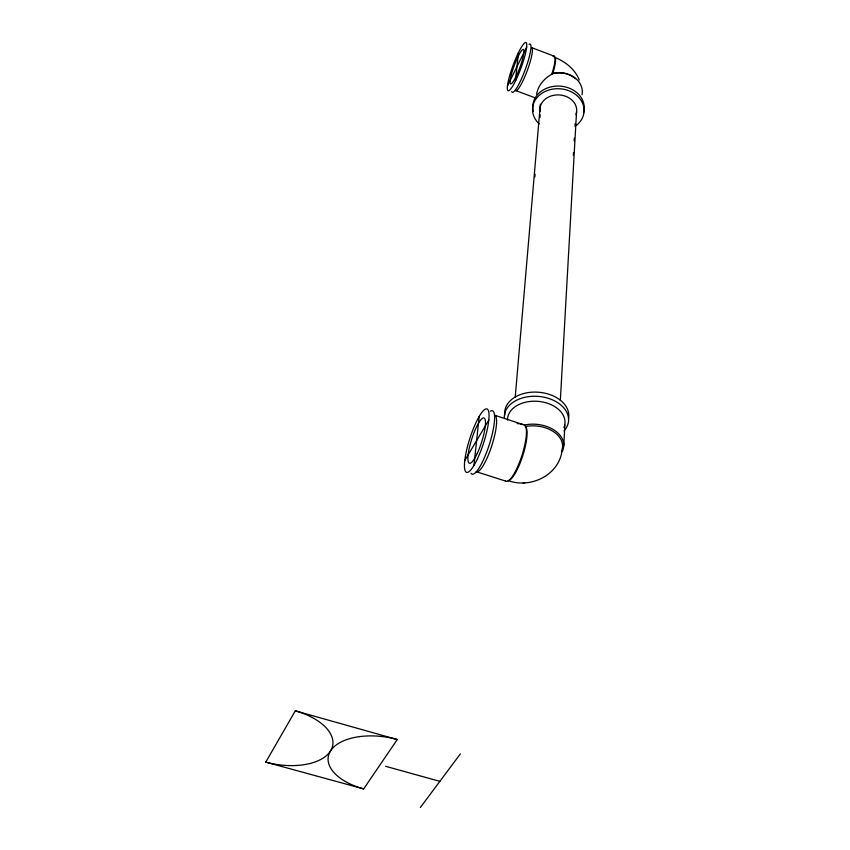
<?xml version="1.0" encoding="UTF-8"?>
<svg xmlns="http://www.w3.org/2000/svg" width="850" height="850" viewBox="0 0 850 850"><rect width="100%" height="100%" fill="white"/><g stroke="black" fill="none" stroke-linecap="round" stroke-linejoin="round"><path stroke-width="1.27" d="M563.794 445.506L565.006 422.503A28.794 19.72 4.4 0 0 536.414 401.243A28.794 19.72 4.4 0 0 507.514 419.974M560.341 400.403L576.544 111.839M573.336 155.423L573.484 152.777M574.164 140.856L574.313 138.21M574.982 126.299L575.142 123.654M536.637 94.254C537.869 84.989 545.742 76.755 553.998 73.142A22.695 18.859 2.7 0 1 582.027 94.786M515.238 397.003L540.345 104.21M534.894 176.853L535.117 174.218M539.952 117.502L540.175 114.856M473.96 465.248L479.23 416.426M515.408 81.101L518.468 52.711M561.68 453.103C556.92 476.149 529.89 488.463 508.481 480.696M507.45 85.956L526.681 46.973M265.774 762.121L295.311 710.844L397.269 739.532L363.651 788.906L265.774 762.121A53.242 28.263 9.5 0 0 330.82 750.433A52.424 27.604 7.6 0 1 397.269 739.532M464.769 460.53L488.835 420.017M420.346 807.5L460.371 753.886M494.679 415.204L524.429 425.043L527.074 424.543A29.219 19.72 4.4 0 1 556.718 431.97A29.219 19.72 4.4 0 1 561.393 452.933M523.037 482.885L524.832 482.736M517.097 423.576L519.138 423.736M520.158 423.81L523.462 424.649M385.56 766.286L439.864 781.352M505.835 481.153L476.181 471.676A29.729 6.63 -72.2 0 0 491.013 448.078A29.729 6.63 -72.2 0 0 495.412 415.735M535.617 98.005L515.546 90.525A22.929 3.814 -69.7 0 0 526.915 71.506A22.929 3.814 -69.7 0 0 531.803 47.706L554.327 56.238M554.827 57.417C565.324 61.54 575.089 69.275 579.264 80.006M524.429 425.043L525.013 425.446A29.612 7.193 -72.3 0 1 520.497 459.638A29.612 7.193 -72.3 0 1 505.07 480.473M363.651 788.906A52.424 27.604 7.6 0 1 330.841 750.454A53.242 28.263 9.5 0 0 295.311 710.844M553.116 56.408A22.865 4.144 -69.5 0 1 552.574 71.666L551.937 73.674L552.659 73.791L553.148 72.218A21.941 3.984 -69.5 0 0 554.306 57.322M540.016 111.647A18.424 15.162 2.9 0 1 559.768 94.966A18.424 15.162 2.9 0 1 575.971 114.623M539.166 123.877A25.797 21.239 2.9 0 1 540.855 94.031A25.797 21.239 2.9 0 1 577.139 95.742A25.797 21.239 2.9 0 1 576.109 125.619M533.354 111.382A25.744 21.218 2.8 0 1 558.896 86.062A25.744 21.218 2.8 0 1 583.472 112.816M529.008 44.412A25.691 4.229 -69.7 0 1 525.364 69.243A25.691 4.229 -69.7 0 1 511.711 91.556M554.264 73.376A21.781 18.105 2.7 0 1 564.708 73.461M565.643 73.684A21.781 18.105 2.7 0 1 567.46 74.216M568.342 74.534A21.781 18.105 2.7 0 1 575.365 78.71M508.183 480.579A28.422 6.917 -72.3 0 0 522.591 456.227A28.422 6.917 -72.3 0 0 525.704 426.913L525.247 426.594L527.308 426.201A28.061 18.923 4.4 0 1 554.54 432.374A28.061 18.923 4.4 0 1 561.51 451.169M504.826 415.098A32.109 22.089 4.3 0 1 537.625 392.169A32.109 22.089 4.3 0 1 568.438 418.827M504.305 417.318A32.194 22.089 4.3 0 1 544.914 397.407A32.194 22.089 4.3 0 1 563.986 430.929M564.687 425.064A28.794 19.72 4.4 0 1 563.89 427.55M490.344 411.198A33.309 7.363 -72.2 0 1 489.674 443.434A33.309 7.363 -72.2 0 1 470.996 473.259M515.663 80.58A25.702 4.165 -69.7 0 0 526.086 42.585A25.702 4.165 -69.7 0 0 509.394 76.734A25.702 4.165 -69.7 0 0 515.663 80.58M515.982 76.681A18.36 2.975 -69.7 0 0 523.472 49.481A18.36 2.975 -69.7 0 0 511.562 73.801A18.36 2.975 -69.7 0 0 515.982 76.681M477.572 458.554A33.331 7.246 -72.2 0 0 486.997 408.935A33.331 7.246 -72.2 0 0 465.704 454.484A33.331 7.246 -72.2 0 0 477.572 458.554M477.222 453.496A23.8 5.174 -72.2 0 0 484.033 417.966A23.8 5.174 -72.2 0 0 468.817 450.362A23.8 5.174 -72.2 0 0 477.222 453.496"/></g></svg>
